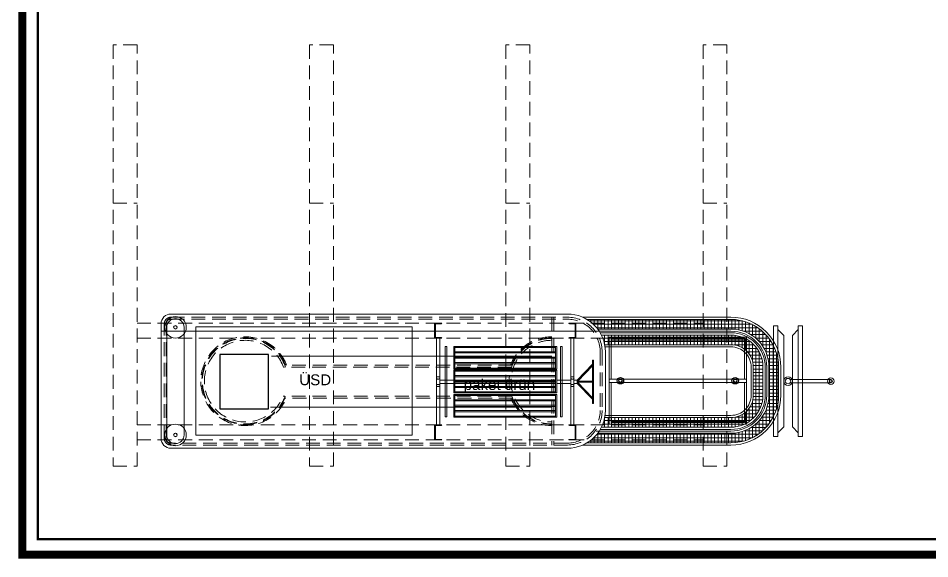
# Model space of a CAD drawing. Header units: millimetres. Extents: x 54215 to 67697, y 23496 to 56611.
# Drawn here: x 55893 to 56735, y 34151 to 34651 of the extents above; entities that cross this region are included whole.
import ezdxf

# ---------------------------------------------------------------- set-up
doc = ezdxf.new("R2010")
doc.units = ezdxf.units.MM
doc.linetypes.add('DASHED', pattern=[19.05, 12.7, -6.35])
doc.layers.add('0 rölöve', color=7, linetype='Continuous', true_color=0xf1380e)
for name, color, linetype, lineweight in [('no3_ahsap gorunus arka ince', 53, 'Continuous', 15), ('no3_ahsap gorunus on ince', 32, 'Continuous', 13), ('no3_duvar kaplama', 8, 'Continuous', 0), ('no3_elektrik işaretleri', 10, 'Continuous', 0), ('no3_kutu profil gorunus', 8, 'Continuous', 0), ('no3_kutuprofil kesit', 74, 'Continuous', 18), ('no3_lejand', 255, 'Continuous', 13), ('no3_mermer gorunus on', 31, 'Continuous', 15), ('no3_mobilya aydınlatma', 50, 'Continuous', 13), ('no3_paslanmaz gorunus arka', 173, 'Continuous', 13), ('no3_paslanmaz gorunus on', 163, 'Continuous', 15), ('t_tarama', 251, 'Continuous', 20), ('t_yazı', 154, 'Continuous', 25)]:
    doc.layers.add(name, color=color, linetype=linetype, lineweight=lineweight)
doc.layers.add('no3_ahsap kesit on', color=7, linetype='Continuous', lineweight=20, true_color=0xfca103)
doc.styles.get("Standard").update_dxf_attribs({"font": 'arial.ttf'})
pattern_1 = [(0, (-51188.6744, -20470.6243), (0, 3.175), []), (90, (-51188.6744, -20470.6243), (-3.175, 2e-16), [])]

# ---------------------------------------------------------------- blocks, each defined once
blk = doc.blocks.new('cimit')
for p, q in [((9901, -11205.13), (9915, -11205.13)), ((9901, -11206.13), (9915, -11206.13))]:
    blk.add_line(p, q)
for points in [[(9916, -11185.68), (9916, -11225.68), (9915, -11225.68), (9915, -11185.68), (9916, -11185.68)], [(9901, -11204.18), (9915, -11189.49)], [(9901.48, -11205.13), (9915, -11190.94)], [(9901, -11207.18), (9915, -11221.88)], [(9901.38, -11206.13), (9915, -11220.43)]]:
    blk.add_lwpolyline(points)
at = {"layer": 'no3_kutu profil gorunus'}
for points in [[(9787, -11173.06), (9788, -11173.06), (9788, -11194.04), (9787, -11194.04)], [(9881, -11173.06), (9881, -11174.06), (9788, -11174.06), (9788, -11173.06)], [(9881, -11178.06), (9881, -11179.06), (9788, -11179.06), (9788, -11178.06)], [(9881, -11173.06), (9882, -11173.06), (9882, -11194.04), (9881, -11194.04)], [(9881, -11183.05), (9881, -11184.05), (9788, -11184.05), (9788, -11183.05)], [(9787, -11195.03), (9788, -11195.03), (9788, -11216), (9787, -11216)], [(9881, -11188.04), (9881, -11189.04), (9788, -11189.04), (9788, -11188.04)], [(9881, -11193.04), (9881, -11194.04), (9788, -11194.04), (9788, -11193.04)], [(9881, -11195.03), (9881, -11196.03), (9788, -11196.03), (9788, -11195.03)], [(9881, -11195.03), (9882, -11195.03), (9882, -11216), (9881, -11216)], [(9881, -11200.02), (9881, -11201.02), (9788, -11201.02), (9788, -11200.02)], [(9881, -11205.02), (9881, -11206.02), (9788, -11206.02), (9788, -11205.02)], [(9881, -11210.01), (9881, -11211.01), (9788, -11211.01), (9788, -11210.01)], [(9787, -11238.41), (9788, -11238.41), (9788, -11217.43), (9787, -11217.43)], [(9881, -11215), (9881, -11216), (9788, -11216), (9788, -11215)], [(9881, -11218.43), (9881, -11217.43), (9788, -11217.43), (9788, -11218.43)], [(9881, -11238.41), (9882, -11238.41), (9882, -11217.43), (9881, -11217.43)], [(9881, -11223.43), (9881, -11222.43), (9788, -11222.43), (9788, -11223.43)], [(9881, -11228.42), (9881, -11227.42), (9788, -11227.42), (9788, -11228.42)], [(9881, -11233.41), (9881, -11232.41), (9788, -11232.41), (9788, -11233.41)], [(9881, -11238.41), (9881, -11237.41), (9788, -11237.41), (9788, -11238.41)]]:
    blk.add_lwpolyline(points, close=True, dxfattribs=at)
at = {"layer": 'no3_paslanmaz gorunus on'}
for points in [[(9774, -11165.53), (9774, -11245.5), (9771, -11245.5), (9771, -11165.53), (9774, -11165.53)], [(9898, -11165.53), (9898, -11245.5), (9895, -11245.5), (9895, -11165.53), (9898, -11165.53)], [(9787, -11207.23), (9774, -11207.23), (9774, -11204.23), (9787, -11204.23)], [(9788, -11204.23), (9881, -11204.23)], [(9881, -11207.23), (9788, -11207.23)], [(9882, -11204.23), (9895, -11204.23), (9895, -11207.23), (9882, -11207.23)]]:
    blk.add_lwpolyline(points, dxfattribs=at)
at = {"layer": 'no3_paslanmaz gorunus on', "color": 30}
for points in [[(9779, -11173.02), (9779, -11238.02), (9780.5, -11238.02), (9780.5, -11173.02), (9779, -11173.02)], [(9885.5, -11173.02), (9885.5, -11238.02), (9887, -11238.02), (9887, -11173.02), (9885.5, -11173.02)]]:
    blk.add_lwpolyline(points, close=True, dxfattribs=at)
at = {"layer": 'no3_paslanmaz gorunus on'}
blk.add_lwpolyline([(9898, -11204.23), (9901, -11204.23), (9901, -11207.23), (9898, -11207.23)], close=True, dxfattribs=at)
at = {"layer": 'no3_paslanmaz gorunus on', "linetype": 'DASHED'}
for centre, start, end in [((9772.5, -11200.8), 232.37056, 307.62944), ((9896.5, -11200.8), 232.37056, 307.62944), ((9772.5, -11210.67), 52.37056, 127.62944), ((9896.5, -11210.67), 52.37056, 127.62944)]:
    blk.add_arc(centre, 2.46, start, end, dxfattribs=at)
at = {"layer": 't_tarama', "linetype": 'DASHED', "ltscale": 0.05}
for p, q in [((9774, -11201.23), (9771, -11201.23)), ((9895, -11201.23), (9898, -11201.23)), ((9774, -11210.23), (9771, -11210.23)), ((9895, -11210.23), (9898, -11210.23))]:
    blk.add_line(p, q, dxfattribs=at)
blk = doc.blocks.new('npu140')
at = {"layer": 'no3_kutuprofil kesit'}
for p, q in [((3687.91, 3113.69), (3681.31, 3113.69)), ((3681.31, 3113.69), (3681.31, 3099.69)), ((3682.17, 3112.92), (3682.17, 3100.46)), ((3687.41, 3113.12), (3682.37, 3113.12)), ((3687.91, 3113.62), (3687.91, 3113.69)), ((3687.91, 3113.62), (3687.91, 3113.69)), ((3681.31, 3099.69), (3687.91, 3099.69)), ((3682.37, 3100.26), (3687.41, 3100.26)), ((3687.91, 3099.76), (3687.91, 3099.69))]:
    blk.add_line(p, q, dxfattribs=at)
for centre, radius, start, end in [((3682.37, 3112.92), 0.2, 90, 180), ((3687.41, 3113.62), 0.5, 270, 0), ((3682.37, 3100.46), 0.2, 180, 270), ((3687.41, 3099.76), 0.5, 0, 90)]:
    blk.add_arc(centre, radius, start, end, dxfattribs=at)
blk = doc.blocks.new('orta ünite')
at = {"layer": 'no3_duvar kaplama'}
h = blk.add_hatch(dxfattribs=at)
h.set_pattern_fill('NET', color=250)
h.set_pattern_definition(pattern_1)
edge = h.paths.add_edge_path()
edge.add_line((4305.62, 3065), (4190.1, 3063.21))
edge.add_arc((4639.69, 3451.31), 593.94, 220.80127, 221.26824)
edge.add_line((4193.27, 3059.56), (4305.62, 3059.56))
edge.add_line((4305.62, 3059.56), (4305.62, 3065))
edge = h.paths.add_edge_path()
edge.add_line((4305.62, 3068.46), (4183.38, 3068.46))
edge.add_arc((4165.35, 3038.46), 35, 45, 58.98909, ccw=False)
edge.add_line((4190.1, 3063.21), (4305.62, 3065))
edge.add_line((4305.62, 3065), (4305.62, 3068.46))
edge = h.paths.add_edge_path()
edge.add_arc((4316.32, 3024.46), 44, 75.11127, 90)
edge.add_line((4316.32, 3068.46), (4305.62, 3068.46))
edge.add_line((4305.62, 3068.46), (4305.62, 3059.56))
edge.add_line((4305.62, 3059.56), (4316.32, 3059.56))
edge.add_arc((4316.32, 3024.46), 35.1, 71.21014, 90, ccw=False)
edge.add_line((4327.62, 3057.69), (4327.62, 3066.98))
edge = h.paths.add_edge_path()
edge.add_line((4327.62, 3066.98), (4327.62, 3057.69))
edge.add_arc((4316.32, 3024.46), 35.1, 0, 71.21014, ccw=False)
edge.add_line((4351.42, 3024.46), (4351.42, 3011.46))
edge.add_line((4351.42, 3011.46), (4360.32, 3011.46))
edge.add_line((4360.32, 3011.46), (4360.32, 3015.33))
edge.add_line((4360.32, 3015.33), (4360.32, 3024.46))
edge.add_arc((4316.32, 3024.46), 44, 360, 435.11127)
edge = h.paths.add_edge_path()
edge.add_line((4360.32, 2998.46), (4360.32, 3007.59))
edge.add_line((4360.32, 3007.59), (4360.32, 3011.46))
edge.add_line((4360.32, 3011.46), (4351.42, 3011.46))
edge.add_line((4351.42, 3011.46), (4351.42, 2998.46))
edge.add_arc((4316.32, 2998.46), 35.1, -71.21014, 0, ccw=False)
edge.add_line((4327.62, 2965.23), (4327.62, 2955.94))
edge.add_arc((4316.32, 2998.46), 44, 284.88873, 360)
edge = h.paths.add_edge_path()
edge.add_arc((4316.32, 2998.46), 35.1, 270, 288.78986, ccw=False)
edge.add_line((4316.32, 2963.36), (4305.62, 2963.36))
edge.add_line((4305.62, 2963.36), (4305.62, 2954.46))
edge.add_line((4305.62, 2954.46), (4316.32, 2954.46))
edge.add_arc((4316.32, 2998.46), 44, 270, 284.88873)
edge.add_line((4327.62, 2955.94), (4327.62, 2965.23))
edge = h.paths.add_edge_path()
edge.add_line((4305.62, 2963.36), (4193.38, 2963.36))
edge.add_arc((4072.45, 3068.21), 160.06, 316.88231, 319.07759, ccw=False)
edge.add_line((4189.28, 2958.81), (4305.62, 2957.1))
edge.add_line((4305.62, 2957.1), (4305.62, 2963.36))
edge = h.paths.add_edge_path()
edge.add_line((4305.62, 2957.1), (4189.28, 2958.81))
edge.add_arc((4169.96, 2979.48), 28.3, 297.86137, 313.06549, ccw=False)
edge.add_line((4183.18, 2954.46), (4305.62, 2954.46))
edge.add_line((4305.62, 2954.46), (4305.62, 2957.1))
h = blk.add_hatch(dxfattribs=at)
h.set_pattern_fill('NET', color=256)
h.set_pattern_definition(pattern_1)
edge = h.paths.add_edge_path()
edge.add_line((4305.62, 3051), (4198.62, 3049.32))
edge.add_arc((4180.1, 3041.73), 20.02, 9.75123, 22.28081, ccw=False)
edge.add_line((4199.82, 3045.12), (4305.62, 3045.12))
edge.add_line((4305.62, 3045.12), (4305.62, 3051))
edge = h.paths.add_edge_path()
edge.add_line((4305.62, 3054.02), (4196.77, 3054.02))
edge.add_arc((4178.98, 3044.29), 20.28, 14.3632, 28.68096, ccw=False)
edge.add_line((4198.62, 3049.32), (4305.62, 3051))
edge.add_line((4305.62, 3051), (4305.62, 3054.02))
edge = h.paths.add_edge_path()
edge.add_arc((4316.32, 3024.46), 29.56, 67.51827, 90)
edge.add_line((4316.32, 3054.02), (4305.62, 3054.02))
edge.add_line((4305.62, 3054.02), (4305.62, 3045.12))
edge.add_line((4305.62, 3045.12), (4316.32, 3045.12))
edge.add_arc((4316.32, 3024.46), 20.66, 56.83263, 90, ccw=False)
edge.add_line((4327.62, 3041.76), (4327.62, 3051.78))
edge = h.paths.add_edge_path()
edge.add_line((4327.62, 3051.78), (4327.62, 3041.76))
edge.add_arc((4316.32, 3024.46), 20.66, 0, 56.83263, ccw=False)
edge.add_line((4336.98, 3024.46), (4336.98, 3011.46))
edge.add_line((4336.98, 3011.46), (4345.88, 3011.46))
edge.add_line((4345.88, 3011.46), (4345.88, 3024.46))
edge.add_arc((4316.32, 3024.46), 29.56, 0, 67.51827)
edge = h.paths.add_edge_path()
edge.add_line((4345.88, 3011.46), (4336.98, 3011.46))
edge.add_line((4336.98, 3011.46), (4336.98, 2998.46))
edge.add_arc((4316.32, 2998.46), 20.66, -56.83263, 0, ccw=False)
edge.add_line((4327.62, 2981.16), (4327.62, 2971.14))
edge.add_arc((4316.32, 2998.46), 29.56, 292.48173, 360)
edge.add_line((4345.88, 2998.46), (4345.88, 3011.46))
edge = h.paths.add_edge_path()
edge.add_arc((4316.32, 2998.46), 20.66, 270, 303.16737, ccw=False)
edge.add_line((4316.32, 2977.8), (4305.62, 2977.8))
edge.add_line((4305.62, 2977.8), (4305.62, 2968.9))
edge.add_line((4305.62, 2968.9), (4316.32, 2968.9))
edge.add_arc((4316.32, 2998.46), 29.56, 270, 292.48173)
edge.add_line((4327.62, 2971.14), (4327.62, 2981.16))
edge = h.paths.add_edge_path()
edge.add_line((4305.62, 2977.8), (4199.67, 2977.8))
edge.add_arc((4183.33, 2979.23), 16.4, 337.95338, 354.99829, ccw=False)
edge.add_line((4198.53, 2973.07), (4305.62, 2971.1))
edge.add_line((4305.62, 2971.1), (4305.62, 2977.8))
edge = h.paths.add_edge_path()
edge.add_line((4305.62, 2971.1), (4198.53, 2973.07))
edge.add_arc((4345.92, 2900.8), 164.15, 153.87837, 155.49003)
edge.add_line((4196.56, 2968.9), (4305.62, 2968.9))
edge.add_line((4305.62, 2968.9), (4305.62, 2971.1))
for centre, radius in [((4214.21, 3011.83), 3), ((4320.28, 3011.83), 3), ((4214.21, 3011.83), 1.5), ((4320.28, 3011.83), 1.5)]:
    blk.add_circle(centre, radius)
at = {"layer": 'no3_ahsap gorunus arka ince'}
for p, q in [((4203.74, 3051.94), (4330.74, 3051.94)), ((4203.74, 2971.73), (4203.74, 3051.94)), ((4205.72, 3050.38), (4328.74, 3050.38)), ((4205.72, 3013.33), (4205.72, 3050.38)), ((4205.72, 3049.38), (4328.74, 3049.38)), ((4328.74, 3013.33), (4328.74, 3050.38)), ((4330.74, 2971.73), (4330.74, 3051.94)), ((4203.74, 3013.33), (4330.74, 3013.33)), ((4203.74, 3010.33), (4330.74, 3010.33)), ((4205.72, 2973.29), (4205.72, 3010.33)), ((4328.74, 2973.29), (4328.74, 3010.33)), ((4203.74, 2971.73), (4330.74, 2971.73)), ((4205.72, 2974.29), (4328.74, 2974.29)), ((4205.72, 2973.29), (4328.74, 2973.29))]:
    blk.add_line(p, q, dxfattribs=at)
at = {"layer": 'no3_ahsap gorunus on ince', "linetype": 'DASHED'}
for p, q in [((4150.94, 3070.46), (4150.94, 2952.46)), ((4152.74, 3070.46), (4152.74, 2952.46))]:
    blk.add_line(p, q, dxfattribs=at)
at = {"layer": 'no3_ahsap gorunus on ince'}
for p, q in [((3795.37, 3061.16), (3795.37, 2961.76)), ((3811.37, 3061.16), (3811.37, 2961.76))]:
    blk.add_line(p, q, dxfattribs=at)
at = {"layer": 'no3_ahsap gorunus on ince', "linetype": 'DASHED'}
for points in [[(3799.07, 3070.46), (4165.35, 3070.46, -0.414214), (4197.35, 3038.46), (4197.35, 2984.46, -0.414214), (4165.35, 2952.46), (3799.07, 2952.46, -0.414214), (3793.07, 2958.46), (3793.07, 3064.46, -0.414214)], [(3799.07, 3068.66), (4165.35, 3068.66, -0.414214), (4195.55, 3038.46), (4195.55, 2984.46, -0.414214), (4165.35, 2954.26), (3799.07, 2954.26, -0.414214), (3794.87, 2958.46), (3794.87, 3064.46, -0.414214)]]:
    blk.add_lwpolyline(points, format="xyb", close=True, dxfattribs=at)
at = {"layer": 'no3_ahsap gorunus on ince'}
for points in [[(3790.07, 3057.56), (4316.32, 3057.56, -0.414214), (4349.42, 3024.46), (4349.42, 2998.46, -0.414214), (4316.32, 2965.36), (4191.73, 2965.36)], [(4200.04, 3043.12), (4316.32, 3043.12, -0.414214), (4334.98, 3024.46), (4334.98, 2998.46, -0.414214), (4316.32, 2979.8), (4200.04, 2979.8)]]:
    blk.add_lwpolyline(points, format="xyb", dxfattribs=at)
for centre, start, end in [((3803.37, 3061.16), 0, 180), ((3803.37, 2961.76), 180, 0)]:
    blk.add_arc(centre, 8, start, end, dxfattribs=at)
at = {"layer": 'no3_ahsap kesit on', "linetype": 'DASHED'}
for p, q in [((4113.64, 3024.46), (3903.13, 3024.46)), ((4114.32, 3026.26), (3904.36, 3026.26)), ((4114, 2997.46), (3902.74, 2997.46)), ((4114.74, 2995.66), (3903.94, 2995.66))]:
    blk.add_line(p, q, dxfattribs=at)
for centre, radius, start, end in [((3867.74, 3011.46), 39.5, 19.215, 339.24146), ((3867.74, 3011.46), 37.7, 20.17127, 338.20093), ((4150.94, 3011.46), 39.5, 90, 270), ((4150.94, 3011.46), 37.7, 90, 270)]:
    blk.add_arc(centre, radius, start, end, dxfattribs=at)
at = {"layer": 'no3_duvar kaplama', "linetype": 'DASHED'}
for centre, radius, start, end in [((3867.74, 3011.46), 41, 21.16012, 337.33355), ((3867.74, 3011.46), 40, 21.71562, 336.73403), ((4150.94, 3011.46), 41, 90, 158.83988), ((4150.94, 3011.46), 40, 90, 158.28438), ((4150.94, 3011.46), 41, 202.66645, 270), ((4150.94, 3011.46), 40, 203.26597, 270)]:
    blk.add_arc(centre, radius, start, end, dxfattribs=at)
at = {"layer": 'no3_elektrik işaretleri'}
for p, q in [((4359.67, 3059.05), (4365.02, 3053.7)), ((4378.38, 3059.05), (4373.02, 3053.7)), ((4365.02, 2969.22), (4365.02, 3053.7)), ((4373.02, 2969.22), (4373.02, 3053.7)), ((4359.67, 2963.87), (4365.02, 2969.22)), ((4378.38, 2963.87), (4373.02, 2969.22))]:
    blk.add_line(p, q, dxfattribs=at)
for points in [[(4359.67, 3062.46), (4359.67, 2960.46), (4355.67, 2960.46), (4355.67, 3062.46)], [(4378.38, 3062.46), (4378.38, 2960.46), (4382.38, 2960.46), (4382.38, 3062.46)]]:
    blk.add_lwpolyline(points, close=True, dxfattribs=at)
at = {"layer": 'no3_kutu profil gorunus'}
for p, q in [((4150.94, 3034.46), (3892.1, 3034.46)), ((4150.94, 2987.46), (3891.11, 2987.46))]:
    blk.add_line(p, q, dxfattribs=at)
at = {"layer": 'no3_kutuprofil kesit'}
for p, q in [((4371.29, 3012.96), (4408.52, 3012.96)), ((4371.29, 3009.96), (4408.52, 3009.96))]:
    blk.add_line(p, q, dxfattribs=at)
for points in [[(4179.3, 3070.56), (4316.32, 3070.56, -0.414214), (4362.42, 3024.46), (4362.42, 2998.46, -0.414214), (4316.32, 2952.36), (4179.3, 2952.36)], [(4183.38, 3068.46), (4316.32, 3068.46, -0.414214), (4360.32, 3024.46), (4360.32, 2998.46, -0.414214), (4316.32, 2954.46), (4183.38, 2954.46)], [(4193.27, 3059.56), (4316.32, 3059.56, -0.414214), (4351.42, 3024.46), (4351.42, 2998.46, -0.414214), (4316.32, 2963.36), (4193.27, 2963.36)], [(4195.56, 3056.12), (4316.32, 3056.12, -0.414214), (4347.98, 3024.46), (4347.98, 2998.46, -0.414214), (4316.32, 2966.8), (4195.56, 2966.8)], [(4196.7, 3054.02), (4316.32, 3054.02, -0.414214), (4345.88, 3024.46), (4345.88, 2998.46, -0.414214), (4316.32, 2968.9), (4196.7, 2968.9)], [(4199.71, 3045.12), (4316.32, 3045.12, -0.414214), (4336.98, 3024.46), (4336.98, 2998.46, -0.414214), (4316.32, 2977.8), (4199.71, 2977.8)]]:
    blk.add_lwpolyline(points, format="xyb", dxfattribs=at)
for centre, radius in [((4369.02, 3011.46), 4), ((4369.02, 3011.46), 2.5), ((4408.52, 3011.46), 3), ((4408.52, 3011.46), 1.5), ((4408.52, 3011.46), 1.05)]:
    blk.add_circle(centre, radius, dxfattribs=at)
at = {"layer": 'no3_mermer gorunus on'}
blk.add_lwpolyline([(3799.07, 3073.46), (4165.35, 3073.46, -0.414214), (4200.35, 3038.46), (4200.35, 2984.46, -0.414214), (4165.35, 2949.46), (3799.07, 2949.46, -0.414214), (3790.07, 2958.46), (3790.07, 3064.46, -0.414214)], format="xyb", close=True, dxfattribs=at)
at = {"layer": 'no3_mobilya aydınlatma'}
for centre, radius in [((3803.37, 3061.16), 10), ((3803.37, 3061.16), 1.7), ((3803.37, 3061.16), 1.5), ((3803.37, 2961.76), 10), ((3803.37, 2961.76), 1.7), ((3803.37, 2961.76), 1.5)]:
    blk.add_circle(centre, radius, dxfattribs=at)
at = {"layer": 'no3_paslanmaz gorunus arka'}
for points in [[(3822.07, 2961.46), (3822.07, 3061.46), (4022.07, 3061.46), (4022.07, 2961.46)], [(3822.07, 3061.46), (4022.07, 3061.46), (4022.07, 2961.46), (3822.07, 2961.46)]]:
    blk.add_lwpolyline(points, close=True, dxfattribs=at)
at = {"layer": '0 rölöve'}
blk.add_blockref('npu140', (361.27, -48.62), dxfattribs=at)
at = {"layer": '0 rölöve', "xscale": -1}
blk.add_blockref('npu140', (7854.5, -48.62), dxfattribs=at)
at = {"layer": '0 rölöve', "xscale": -1, "rotation": 180}
blk.add_blockref('npu140', (361.27, 6070.79), dxfattribs=at)
at = {"layer": '0 rölöve', "rotation": 180}
blk.add_blockref('npu140', (7854.5, 6070.79), dxfattribs=at)
at = {"layer": 't_tarama'}
blk.add_blockref('cimit', (-5726.62, 14216.6), dxfattribs=at)
at = {"layer": 't_yazı', "char_height": 10, "width": 307.9126, "attachment_point": 7}
for s, insert in [('ÜSD', (3917.67, 3007.54)), ('paket ürün', (4069.5, 3000.26))]:
    blk.add_mtext(s, dxfattribs=dict(at, insert=insert))

msp = doc.modelspace()

# ---------------------------------------------------------------- linework, layer by layer
at = {"color": 252, "const_width": 2.031}
msp.add_lwpolyline([(58449.655, 34783.915, -0.4142136), (58440.109, 34774.37), (58079.769, 34774.37, 0.4142136), (58055.905, 34750.506), (58055.905, 34518.555, 0.4142136), (58079.769, 34494.691), (58440.109, 34494.691, -0.4142136), (58449.655, 34485.145), (58449.655, 34169.5), (55910.864, 34169.5), (55910.864, 35288.864), (58449.655, 35288.864), (58449.655, 34783.915)], format="xyb", dxfattribs=at)
msp.add_lwpolyline([(56078.981, 34290.066), (56123.981, 34290.066), (56123.981, 34340.066), (56078.981, 34340.066)], close=True)
at = {"layer": 'no3_duvar kaplama', "linetype": 'DASHED'}
for p, q in [((55980.522, 34480), (56002.522, 34480)), ((56161.823, 34480), (56183.823, 34480)), ((56343.123, 34480), (56365.123, 34480)), ((56525.277, 34480), (56547.277, 34480)), ((56002.522, 34369.039), (56525.277, 34369.039)), ((56002.522, 34355.039), (56525.277, 34355.039)), ((56002.522, 34275.142), (56525.277, 34275.142)), ((56002.522, 34261.142), (56525.277, 34261.142))]:
    msp.add_line(p, q, dxfattribs=at)
for points in [[(55980.522, 34237), (56002.522, 34237), (56002.522, 34626), (55980.522, 34626)], [(56161.823, 34237), (56183.823, 34237), (56183.823, 34626), (56161.823, 34626)], [(56343.123, 34237), (56365.123, 34237), (56365.123, 34626), (56343.123, 34626)], [(56525.277, 34237), (56547.277, 34237), (56547.277, 34626), (56525.277, 34626)]]:
    msp.add_lwpolyline(points, close=True, dxfattribs=at)
at = {"layer": 'no3_lejand', "color": 1, "const_width": 7.466}
msp.add_lwpolyline([(58463.973, 34155.182), (55896.546, 34155.182), (55896.546, 35303.182), (58463.973, 35303.182), (58463.973, 34783.915, -0.4142136), (58440.109, 34760.051), (58079.769, 34760.051, 0.4142136), (58070.223, 34750.506), (58070.223, 34518.555, 0.4142136), (58079.769, 34509.009), (58440.109, 34509.009, -0.4142136), (58463.973, 34485.145), (58463.973, 34155.182)], format="xyb", dxfattribs=at)

# ---------------------------------------------------------------- block references
at = {"layer": '0 rölöve'}
msp.add_blockref('orta ünite', (52234.652, 31304.04), dxfattribs=at)

doc.saveas('drawing.dxf')
